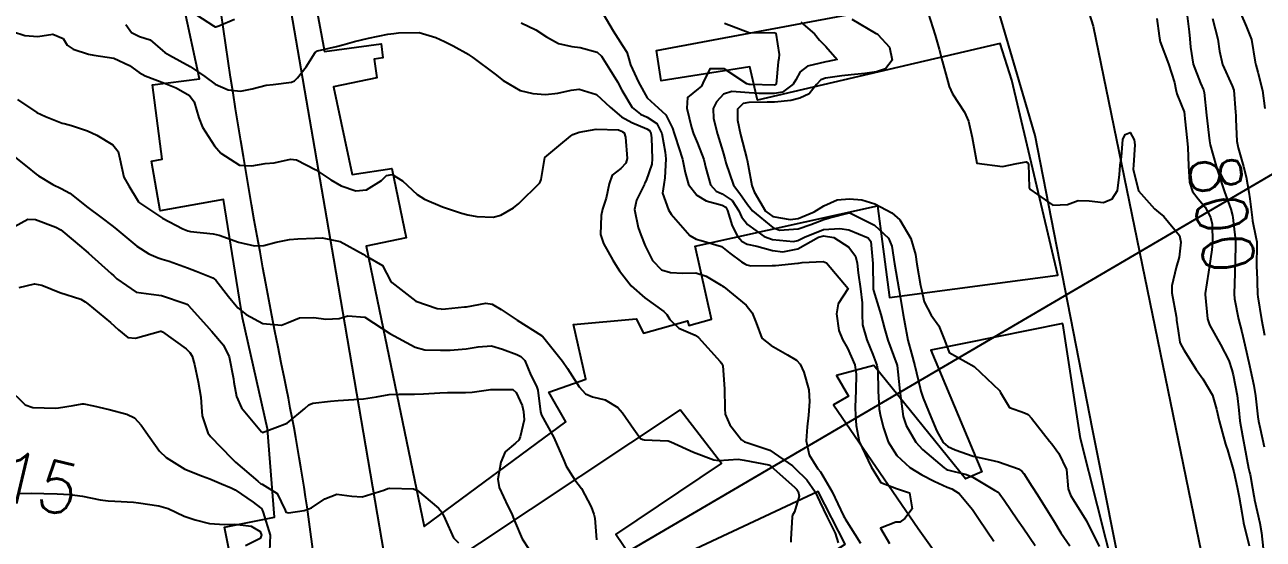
# Model space of a CAD drawing. Header units: metres. Extents: x 318500 to 325275, y 7408834 to 7428799.
# Drawn here: x 320926.9 to 321024.3, y 7424584.8 to 7424625.2 of the extents above; entities that cross this region are included whole.
import ezdxf
from ezdxf.enums import TextEntityAlignment as Align

# ---------------------------------------------------------------- set-up
doc = ezdxf.new("R2010")
doc.units = ezdxf.units.M
doc.header["$MEASUREMENT"] = 0
doc.layers.add('_TEXTO_CONGELA', color=45, linetype='Continuous', plot=False)
for name, color, linetype in [('Cotas', 45, 'Continuous'), ('Curvas de Nivel 1m', 11, 'Continuous'), ('Curvas de Nivel 5m', 15, 'Continuous'), ('Edificações', 30, 'Continuous'), ('Vias Primárias', 230, 'Continuous')]:
    doc.layers.add(name, color=color, linetype=linetype)
doc.styles.add('Style-STANDARD', font='STANDARD.shx')

msp = doc.modelspace()

# ---------------------------------------------------------------- linework, layer by layer
at = {"layer": '_TEXTO_CONGELA'}
msp.add_line((320546.987, 7424333.756), (321202.535, 7424717.328), dxfattribs=at)
at = {"layer": 'Curvas de Nivel 1m', "flags": 128}
for points, elevation in [([(320939.937, 7424626.285), (320941.719, 7424625.133), (320941.844, 7424625.056), (320941.919, 7424625.046), (320942.156, 7424625.126), (320943.387, 7424625.65)], 807), ([(320972.041, 7424626.637), (320973.162, 7424624.718), (320973.909, 7424623.563), (320974.238, 7424623.04), (320974.34, 7424622.703), (320974.542, 7424622.049), (320975.17, 7424620.691), (320975.852, 7424619.467), (320976.714, 7424618.667), (320977.299, 7424618.122), (320977.824, 7424617.074), (320977.958, 7424616.649), (320978.053, 7424616.411), (320978.63, 7424614.642), (320978.827, 7424613.587), (320979.103, 7424612.637), (320979.752, 7424611.822), (320980.495, 7424611.366), (320981.744, 7424611.028), (320982.02, 7424610.873), (320982.172, 7424610.594), (320982.524, 7424609.39), (320982.96, 7424608.581), (320983.303, 7424608.175), (320983.704, 7424607.967), (320984.476, 7424607.789), (320985.699, 7424607.458), (320986.506, 7424607.346), (320987.701, 7424607.588), (320989.333, 7424608.496), (320989.712, 7424608.614), (320990.516, 7424608.482), (320991.703, 7424607.727), (320992.244, 7424607.011), (320992.368, 7424606.46), (320992.437, 7424605.7), (320992.635, 7424604.455), (320992.759, 7424603.338), (320992.745, 7424602.453), (320992.796, 7424601.626), (320993.118, 7424600.447), (320993.593, 7424599.281), (320993.909, 7424598.435), (320993.98, 7424598.027), (320994.028, 7424596.433), (320994.099, 7424594.995), (320994.189, 7424594.43), (320994.424, 7424593.519), (320994.803, 7424592.42), (320995.484, 7424591.342), (320996.504, 7424590.4), (320997.464, 7424589.812), (320998.41, 7424589.326), (320999.455, 7424588.865), (320999.815, 7424588.716), (321000.392, 7424588.346), (321001.431, 7424587.095), (321001.956, 7424586.325), (321003.107, 7424584.6)], 806), ([(320997.946, 7424626.12), (320998.497, 7424624.381), (320998.817, 7424623.285), (320999.06, 7424622.373), (320999.507, 7424620.734), (320999.602, 7424620.364), (320999.861, 7424619.788), (321000.811, 7424618.345), (321001.118, 7424617.626), (321001.42, 7424616.336), (321001.79, 7424614.33), (321003.787, 7424614.06), (321004.936, 7424614.293), (321005.655, 7424614.419), (321005.791, 7424614.351), (321005.839, 7424614.279), (321005.892, 7424612.399), (321005.944, 7424612.277), (321007.752, 7424611.032), (321008.915, 7424611.076), (321009.758, 7424611.397), (321010.613, 7424611.361), (321011.756, 7424611.235), (321012.417, 7424611.533), (321012.85, 7424612.184), (321012.999, 7424613.399), (321013.066, 7424614.181), (321013.151, 7424614.828), (321013.276, 7424616.178), (321013.435, 7424616.567), (321013.829, 7424616.744), (321014.168, 7424616.167), (321014.221, 7424615.758), (321014.109, 7424614.167), (321014.088, 7424613.866), (321014.498, 7424612.163), (321015.749, 7424610.73), (321016.081, 7424610.481), (321016.501, 7424610.139), (321017.718, 7424608.651), (321017.84, 7424608.118), (321017.698, 7424606.923), (321017.468, 7424606.123), (321017.11, 7424604.687), (321017.13, 7424604.128), (321017.462, 7424602.293), (321017.478, 7424602.122), (321017.487, 7424601.98), (321017.62, 7424601.151), (321017.75, 7424600.257), (321017.798, 7424600.117), (321018.073, 7424599.643), (321019.043, 7424598.098), (321019.569, 7424597.375), (321020.321, 7424596.082), (321020.624, 7424594.994), (321020.833, 7424594.077), (321021.352, 7424592.222), (321021.399, 7424592.071), (321021.496, 7424591.79), (321021.988, 7424590.062), (321022.253, 7424588.854), (321022.412, 7424588.056), (321022.622, 7424586.862), (321022.753, 7424586.05), (321023.195, 7424584.241)], 802), ([(320934.815, 7424625.227), (320935.283, 7424624.589), (320935.911, 7424624.296), (320936.729, 7424624.019), (320937.707, 7424623.183), (320937.898, 7424623.018), (320938.255, 7424622.815), (320939.882, 7424621.931), (320941.037, 7424621.142), (320941.861, 7424620.534), (320942.879, 7424620.09), (320943.853, 7424619.998), (320944.777, 7424620.17), (320945.86, 7424620.445), (320946.424, 7424620.51), (320947.865, 7424620.684), (320948.102, 7424620.811), (320948.327, 7424621.043), (320949.026, 7424621.89), (320949.717, 7424623.023), (320949.901, 7424623.152), (320951.401, 7424623.509), (320951.906, 7424623.636), (320952.806, 7424623.884), (320953.912, 7424624.162), (320955.43, 7424624.462), (320955.916, 7424624.52), (320956.29, 7424624.563), (320957.917, 7424624.606), (320959.219, 7424624.207), (320959.91, 7424623.885), (320960.578, 7424623.551), (320961.807, 7424622.861), (320961.899, 7424622.802), (320962.119, 7424622.635), (320963.877, 7424621.31), (320964.504, 7424620.83), (320965.858, 7424620.034), (320966.84, 7424619.81), (320967.854, 7424619.736), (320968.804, 7424619.822), (320969.859, 7424620.052), (320970.482, 7424620.13), (320971.855, 7424619.718), (320972.929, 7424618.719), (320973.833, 7424617.97), (320974.642, 7424617.512), (320975.823, 7424617.013), (320976.027, 7424616.882), (320976.126, 7424616.675), (320976.178, 7424616.312), (320976.247, 7424614.673), (320976.204, 7424614.253), (320975.764, 7424612.962), (320975.67, 7424612.772), (320975.624, 7424612.681), (320975.012, 7424611.423), (320974.847, 7424610.689), (320975.129, 7424609.275), (320975.341, 7424608.684), (320975.697, 7424607.827), (320976.259, 7424606.671), (320976.96, 7424605.948), (320977.671, 7424605.732), (320978.637, 7424605.674), (320979.671, 7424605.715), (320980.491, 7424605.441), (320981.661, 7424604.728), (320981.743, 7424604.681), (320981.869, 7424604.597), (320983.639, 7424603.164), (320984.111, 7424602.565), (320984.414, 7424601.771), (320984.872, 7424600.557), (320985.601, 7424599.98), (320986.877, 7424599.245), (320987.585, 7424598.829), (320987.892, 7424598.515), (320988.176, 7424597.906), (320988.567, 7424596.505), (320988.622, 7424595.585), (320988.523, 7424594.505), (320988.425, 7424593.597), (320988.343, 7424592.507), (320988.595, 7424591.392), (320989.127, 7424590.495), (320989.28, 7424590.305), (320989.466, 7424590.054), (320990.404, 7424588.48), (320991.297, 7424586.596), (320991.357, 7424586.471), (320991.418, 7424586.365), (320992.626, 7424584.451)], 808), ([(320965.928, 7424625.367), (320967.077, 7424624.798), (320967.915, 7424624.246), (320968.868, 7424623.734), (320969.907, 7424623.503), (320970.569, 7424623.413), (320971.903, 7424623.057), (320972.246, 7424622.727), (320972.914, 7424621.69), (320973.517, 7424620.714), (320973.86, 7424620.057), (320974.675, 7424618.697), (320975.322, 7424618.175), (320975.833, 7424617.949), (320976.615, 7424617.456), (320977.002, 7424616.662), (320977.261, 7424615.195), (320977.308, 7424614.657), (320977.245, 7424613.181), (320977.145, 7424612.659), (320977.055, 7424611.962), (320977.526, 7424610.653), (320977.735, 7424610.321), (320979.2, 7424608.635), (320979.706, 7424608.35), (320980.082, 7424608.247), (320981.698, 7424607.772), (320982.349, 7424607.249), (320983.262, 7424606.576), (320983.531, 7424606.415), (320983.686, 7424606.329), (320983.994, 7424606.258), (320985.686, 7424606.269), (320985.95, 7424606.282), (320987.689, 7424606.457), (320987.744, 7424606.465), (320988.029, 7424606.515), (320989.691, 7424606.605), (320989.945, 7424606.487), (320991.66, 7424604.47), (320990.857, 7424603.263), (320990.73, 7424602.479), (320990.934, 7424601.16), (320991.198, 7424600.474), (320991.6, 7424599.785), (320992.173, 7424598.461), (320992.288, 7424597.741), (320992.267, 7424596.459), (320992.21, 7424595.133), (320992.226, 7424594.46), (320992.275, 7424593.703), (320992.52, 7424592.455), (320993.47, 7424590.44), (320994.238, 7424589.209), (320995.453, 7424588.753), (320996.493, 7424588.4), (320996.691, 7424587.138), (320996.115, 7424586.403), (320995.713, 7424586.11), (320995.415, 7424586.093), (320994.201, 7424585.635), (320994.903, 7424584.417)], 807), ([(320987.933, 7424625.403), (320988.994, 7424624.504), (320989.399, 7424623.982), (320989.91, 7424623.484), (320990.803, 7424622.481), (320990.066, 7424622.319), (320989.897, 7424622.3), (320988.445, 7424621.959), (320987.885, 7424621.515), (320987.528, 7424620.872), (320987.317, 7424620.528), (320986.496, 7424619.905), (320985.859, 7424619.794), (320984.626, 7424619.795), (320983.859, 7424619.845), (320982.496, 7424619.955), (320981.857, 7424619.741), (320981.301, 7424619.155), (320981.045, 7424618.612), (320981.068, 7424617.847), (320981.376, 7424616.607), (320981.799, 7424615.23), (320981.979, 7424614.597), (320982.03, 7424614.353), (320982.624, 7424612.587), (320983.12, 7424611.946), (320983.745, 7424611.077), (320984.133, 7424610.566), (320985.721, 7424609.259), (320986.247, 7424609.071), (320987.72, 7424609.155), (320988.72, 7424609.5), (320989.731, 7424609.908), (320990.194, 7424610.024), (320991.739, 7424610.425), (320991.779, 7424610.43), (320993.725, 7424609.444), (320994.821, 7424608.423), (320995.092, 7424607.807), (320995.305, 7424606.416), (320995.637, 7424604.433), (320995.641, 7424604.41), (320995.658, 7424604.308), (320995.985, 7424602.406), (320996.059, 7424601.972), (320996.355, 7424600.403), (320996.628, 7424599.367), (320996.906, 7424598.397), (320997.318, 7424596.628), (320997.369, 7424596.392), (320997.545, 7424595.863), (320997.983, 7424594.832), (320998.163, 7424594.38), (320998.634, 7424593.252), (320999.124, 7424592.366), (320999.495, 7424592.04), (321000.064, 7424591.778), (321001.485, 7424591.298), (321002.802, 7424590.995), (321003.478, 7424590.844), (321005.049, 7424590.286), (321005.311, 7424590.125), (321005.467, 7424589.932), (321006.117, 7424588.931), (321006.551, 7424588.263), (321007.429, 7424586.869), (321007.803, 7424586.246), (321008.392, 7424585.253), (321009.088, 7424584.233)], 804), ([(320991.938, 7424625.654), (320993.813, 7424624.551), (320993.921, 7424624.488), (320993.985, 7424624.439), (320994.919, 7424623.433), (320995.125, 7424622.422), (320994.589, 7424621.73), (320993.886, 7424621.499), (320992.968, 7424621.369), (320991.882, 7424621.262), (320991.169, 7424621.189), (320989.878, 7424621.015), (320989.493, 7424620.879), (320989.17, 7424620.501), (320988.58, 7424619.789), (320987.854, 7424619.448), (320987.137, 7424619.245), (320985.849, 7424619.12), (320985.294, 7424619.11), (320983.848, 7424619.084), (320983.395, 7424619.028), (320982.947, 7424618.583), (320982.943, 7424617.695), (320983.186, 7424616.58), (320983.691, 7424614.672), (320983.712, 7424614.571), (320983.784, 7424614.147), (320984.086, 7424612.567), (320984.258, 7424612.062), (320985.153, 7424610.556), (320985.734, 7424610.134), (320987.089, 7424609.888), (320987.732, 7424609.974), (320988.975, 7424610.501), (320989.745, 7424610.975), (320990.796, 7424611.433), (320991.751, 7424611.533), (320992.743, 7424611.444), (320993.75, 7424611.125), (320995.102, 7424610.42), (320995.732, 7424609.863), (320996.576, 7424608.401), (320996.944, 7424607.151), (320997.07, 7424606.396), (320997.359, 7424604.699), (320997.412, 7424604.392), (320997.645, 7424603.413), (320998.192, 7424602.382), (320998.778, 7424601.529), (320999.262, 7424600.365), (320999.596, 7424599.447), (321001.58, 7424598.33), (321003.552, 7424596.466), (321003.651, 7424596.308), (321004.346, 7424595.105), (321005.534, 7424594.709), (321005.825, 7424594.567), (321006.09, 7424594.272), (321007.503, 7424592.476), (321007.676, 7424592.248), (321008.228, 7424591.504), (321008.823, 7424590.236), (321008.967, 7424588.723), (321009.152, 7424588.233), (321009.443, 7424587.754), (321010.402, 7424586.215), (321011.39, 7424584.2)], 803), ([(321015.945, 7424625.69), (321016.123, 7424624.338), (321016.137, 7424624.147), (321016.211, 7424623.86), (321016.857, 7424622.136), (321017.341, 7424620.665), (321017.446, 7424620.126), (321017.518, 7424619.777), (321017.858, 7424618.939), (321018.083, 7424618.348), (321018.124, 7424618.116), (321018.153, 7424617.808), (321018.317, 7424616.113), (321018.372, 7424615.551), (321018.426, 7424614.11), (321018.507, 7424612.839), (321018.751, 7424612.105), (321019.188, 7424611.526), (321019.752, 7424610.863), (321020.163, 7424610.086), (321020.281, 7424609.536), (321020.306, 7424608.084), (321020.269, 7424607.52), (321020.066, 7424606.086), (321020.014, 7424605.758), (321019.747, 7424604.089), (321019.742, 7424604.006), (321019.935, 7424602.087), (321020.09, 7424601.62), (321020.944, 7424600.077), (321021.591, 7424598.821), (321021.847, 7424598.066), (321021.941, 7424597.698), (321022.263, 7424596.059), (321022.378, 7424594.897), (321022.458, 7424594.056), (321022.677, 7424592.888), (321022.842, 7424592.05), (321023.163, 7424590.356), (321023.234, 7424590.044), (321023.275, 7424589.85), (321023.457, 7424588.788), (321023.573, 7424588.16), (321023.592, 7424588.038), (321023.625, 7424587.86), (321024.036, 7424586.031), (321024.171, 7424585.267), (321024.309, 7424584.026)], 801), ([(321020.326, 7424625.706), (321020.729, 7424624.082), (321020.867, 7424623.129), (321021.107, 7424622.078), (321021.875, 7424620.408), (321021.988, 7424620.068), (321022.134, 7424618.347), (321022.142, 7424618.066), (321022.15, 7424617.761), (321022.246, 7424616.064), (321022.34, 7424615.534), (321022.766, 7424614.055), (321022.97, 7424613.24), (321023.171, 7424612.049), (321023.245, 7424611.531), (321023.435, 7424610.045), (321023.474, 7424609.782), (321023.717, 7424608.515), (321023.802, 7424608.129), (321023.809, 7424608.039), (321023.792, 7424606.139), (321023.788, 7424606.039), (321023.794, 7424605.933), (321023.856, 7424604.037), (321023.877, 7424603.816), (321024.164, 7424602.032), (321024.402, 7424600.813)], 799), ([(321022.541, 7424626.061), (321022.973, 7424625.087), (321023.384, 7424624.048), (321023.677, 7424622.27), (321023.718, 7424622.043), (321023.892, 7424621.485), (321024.262, 7424620.034), (321024.441, 7424618.616)], 798), ([(320925.913, 7424624.689), (320926.876, 7424624.365), (320927.91, 7424624.292), (320929.079, 7424624.47), (320929.908, 7424624.123), (320930.212, 7424623.595), (320930.676, 7424623.278), (320931.895, 7424622.904), (320932.321, 7424622.828), (320933.89, 7424622.58), (320935.106, 7424621.997), (320935.874, 7424621.46), (320936.349, 7424621.203), (320937.861, 7424620.609), (320938.782, 7424620.245), (320939.847, 7424619.644), (320940.214, 7424619.154), (320940.567, 7424617.889), (320940.862, 7424617.144), (320941.799, 7424615.7), (320942.3, 7424615.122), (320943.776, 7424614.177), (320944.742, 7424614.124), (320945.778, 7424614.299), (320946.489, 7424614.36), (320947.784, 7424614.639), (320948.249, 7424614.577), (320949.772, 7424613.792), (320950.947, 7424613.008), (320951.755, 7424612.548), (320952.916, 7424612.147), (320953.753, 7424612.221), (320954.929, 7424612.952), (320955.344, 7424613.368), (320955.768, 7424613.444), (320956.593, 7424612.932), (320957.75, 7424611.87), (320958.337, 7424611.502), (320959.74, 7424610.89), (320961.248, 7424610.383), (320961.731, 7424610.254), (320962.437, 7424610.145), (320963.729, 7424610.078), (320964.327, 7424610.235), (320965.319, 7424610.816), (320965.743, 7424611.155), (320967.389, 7424612.786), (320967.512, 7424613.036), (320967.79, 7424614.78), (320968.889, 7424615.684), (320969.815, 7424616.444), (320970.006, 7424616.568), (320970.503, 7424616.75), (320971.823, 7424616.987), (320973.578, 7424616.957), (320973.821, 7424616.834), (320973.904, 7424616.792), (320974.026, 7424616.707), (320974.149, 7424616.371), (320974.256, 7424614.703), (320974.151, 7424614.338), (320973.778, 7424613.895), (320973.086, 7424613.395), (320972.862, 7424612.713), (320972.611, 7424611.579), (320972.337, 7424610.721), (320972.233, 7424610.222), (320972.167, 7424608.723), (320972.404, 7424608.015), (320973.147, 7424606.708), (320973.339, 7424606.368), (320973.672, 7424605.866), (320974.585, 7424604.691), (320975.646, 7424603.733), (320977.147, 7424602.657), (320977.397, 7424602.423), (320977.624, 7424602.034), (320978.339, 7424601.361), (320979.612, 7424600.802), (320979.889, 7424600.617), (320981.582, 7424598.741), (320981.701, 7424598.598), (320981.784, 7424598.39), (320981.931, 7424596.594), (320981.96, 7424595.02), (320981.986, 7424594.593), (320982.351, 7424593.753), (320983.257, 7424592.574), (320983.498, 7424592.428), (320983.693, 7424592.371), (320985.488, 7424591.754), (320987.275, 7424590.522), (320987.468, 7424590.355), (320988.393, 7424589.44), (320989.053, 7424588.496), (320989.438, 7424587.692), (320990.012, 7424586.484), (320990.641, 7424585.238), (320990.863, 7424584.475)], 809), ([(320925.786, 7424615.056), (320927.055, 7424614.043), (320927.762, 7424613.47), (320927.966, 7424613.317), (320929.094, 7424612.641), (320929.75, 7424612.338), (320930.431, 7424611.963), (320931.313, 7424611.266), (320931.735, 7424610.93), (320932.969, 7424610), (320933.713, 7424609.438), (320933.954, 7424609.236), (320935.689, 7424607.798), (320936.642, 7424607.196), (320937.375, 7424606.883), (320937.676, 7424606.79), (320938.229, 7424606.62), (320939.669, 7424606.099), (320940.351, 7424605.834), (320941.662, 7424605.306), (320941.776, 7424605.243), (320941.899, 7424605.126), (320942.908, 7424603.844), (320943.498, 7424603.102), (320943.628, 7424602.962), (320944.283, 7424602.43), (320945.61, 7424601.722), (320947.071, 7424601.595), (320947.611, 7424601.801), (320948.492, 7424602.161), (320949.618, 7424602.198), (320950.552, 7424602.074), (320951.617, 7424602.111), (320952.289, 7424602.321), (320953.619, 7424602.229), (320955.6, 7424600.94), (320957.589, 7424599.851), (320958.341, 7424599.662), (320959.587, 7424599.625), (320960.341, 7424599.632), (320961.589, 7424599.726), (320962.543, 7424599.898), (320963.591, 7424599.968), (320964.473, 7424599.711), (320965.585, 7424599.274), (320965.899, 7424599.121), (320966.226, 7424598.8), (320966.691, 7424597.665), (320967.132, 7424596.786), (320967.233, 7424596.471), (320967.45, 7424594.781), (320967.526, 7424594.512), (320968.499, 7424592.77), (320969.324, 7424590.91), (320969.373, 7424590.761), (320969.467, 7424590.507), (320970.146, 7424589.439), (320970.673, 7424588.742), (320971.429, 7424587.299), (320971.647, 7424586.727), (320971.736, 7424586.404), (320971.863, 7424584.723)], 811), ([(320926.076, 7424609.336), (320927.122, 7424609.923), (320927.719, 7424609.89), (320929.31, 7424609.296), (320929.707, 7424609.073), (320930.695, 7424608.275), (320931.683, 7424607.443), (320931.89, 7424607.258), (320933.664, 7424605.66), (320933.883, 7424605.458), (320934.127, 7424605.233), (320935.645, 7424604.197), (320936.821, 7424604.014), (320937.641, 7424603.921), (320939.493, 7424603.301), (320939.631, 7424603.239), (320939.742, 7424603.158), (320941.18, 7424601.563), (320941.565, 7424601.131), (320941.583, 7424601.113), (320941.6, 7424601.091), (320942.498, 7424600.025), (320942.961, 7424599.109), (320943.293, 7424597.365), (320943.329, 7424597.103), (320943.533, 7424595.985), (320943.917, 7424595.096), (320945.501, 7424593.211), (320945.586, 7424593.164), (320947.508, 7424593.89), (320948.91, 7424595.029), (320949.22, 7424595.329), (320949.527, 7424595.462), (320950.933, 7424595.602), (320951.53, 7424595.667), (320952.755, 7424595.759), (320953.532, 7424595.798), (320954.535, 7424595.955), (320955.538, 7424596.138), (320956.308, 7424596.163), (320957.539, 7424596.158), (320958.251, 7424596.197), (320959.541, 7424596.267), (320960.129, 7424596.294), (320961.542, 7424596.301), (320962.065, 7424596.332), (320963.545, 7424596.53), (320965.266, 7424596.535), (320965.545, 7424596.306), (320966, 7424595.269), (320966.119, 7424594.801), (320966.17, 7424594.15), (320965.857, 7424592.805), (320965.742, 7424592.561), (320965.493, 7424592.319), (320964.681, 7424591.623), (320964.326, 7424590.827), (320964.104, 7424589.478), (320964.189, 7424588.829), (320964.885, 7424587.361), (320965.165, 7424586.814), (320965.411, 7424586.217), (320966.005, 7424584.801), (320966.547, 7424583.958)], 812), ([(320926.44, 7424604.54), (320927.653, 7424604.848), (320928.219, 7424604.744), (320929.643, 7424604.16), (320931.28, 7424603.621), (320931.632, 7424603.417), (320931.833, 7424603.258), (320933.609, 7424601.811), (320934.239, 7424601.23), (320934.99, 7424600.615), (320935.593, 7424600.558), (320937.546, 7424601.127), (320937.6, 7424601.131), (320937.714, 7424601.063), (320939.586, 7424599.717), (320939.87, 7424599.443), (320940.042, 7424599.153), (320940.229, 7424598.491), (320940.518, 7424597.145), (320940.732, 7424595.942), (320940.777, 7424595.141), (320940.826, 7424594.453), (320941.267, 7424593.133), (320941.496, 7424592.834), (320943.165, 7424591.105), (320943.466, 7424590.831), (320945.212, 7424589.314), (320945.441, 7424589.124), (320945.551, 7424589.078), (320946.74, 7424588.368), (320947.367, 7424587.051), (320947.418, 7424586.899), (320947.616, 7424586.848), (320948.862, 7424587.028), (320949.422, 7424587.234), (320950.49, 7424587.949), (320951.433, 7424588.294), (320952.605, 7424588.155), (320953.431, 7424588.089), (320955.129, 7424588.628), (320955.447, 7424588.749), (320955.609, 7424588.777), (320957.447, 7424588.724), (320957.769, 7424588.591), (320959.425, 7424587.212), (320959.676, 7424586.886), (320959.953, 7424586.34), (320960.615, 7424584.872), (320960.991, 7424584.471)], 813), ([(320925.54, 7424596.665), (320926.901, 7424595.326), (320927.518, 7424595.111), (320929.289, 7424595.065), (320929.518, 7424595.082), (320930.694, 7424595.272), (320931.386, 7424595.398), (320931.522, 7424595.395), (320932.274, 7424595.252), (320933.517, 7424594.953), (320934.9, 7424594.606), (320935.511, 7424594.297), (320936.029, 7424593.726), (320936.405, 7424593.196), (320937.478, 7424591.697), (320938, 7424591.175), (320939.457, 7424590.274), (320940.863, 7424589.724), (320941.446, 7424589.522), (320942.361, 7424589.116), (320943.124, 7424588.792), (320943.435, 7424588.638), (320944.837, 7424587.675), (320945.422, 7424587.236), (320945.506, 7424587.164), (320945.548, 7424587.078), (320945.639, 7424586.854), (320946.177, 7424585.068), (320946.134, 7424583.825)], 814)]:
    msp.add_lwpolyline(points, dxfattribs=dict(at, elevation=elevation))
at = {"layer": 'Curvas de Nivel 5m', "flags": 128}
for points, elevation in [([(321018.297, 7424626.115), (321018.48, 7424624.656), (321018.53, 7424624.111), (321018.594, 7424623.436), (321018.81, 7424622.106), (321019.372, 7424620.604), (321019.603, 7424620.094), (321019.659, 7424619.884), (321019.85, 7424618.09), (321020.073, 7424616.087), (321020.131, 7424615.771), (321020.607, 7424614.082), (321021.001, 7424612.854), (321021.267, 7424612.075), (321021.75, 7424610.708), (321021.895, 7424610.22), (321021.919, 7424610.067), (321022.098, 7424608.446), (321022.119, 7424608.064), (321022.092, 7424606.462), (321022.085, 7424606.064), (321022.077, 7424605.671), (321022.026, 7424604.065), (321022.052, 7424603.666), (321022.37, 7424602.059), (321022.619, 7424601.054), (321022.853, 7424600.051), (321023.223, 7424598.408), (321023.305, 7424598.044), (321023.562, 7424596.849), (321023.692, 7424596.038), (321023.883, 7424594.384), (321023.947, 7424594.034), (321024.074, 7424593.479), (321024.386, 7424592.027)], 800), ([(320981.931, 7424625.325), (320983.92, 7424624.57), (320985.876, 7424624.595), (320985.921, 7424624.584), (320985.952, 7424624.55), (320986.221, 7424622.863), (320986.194, 7424622.546), (320986.151, 7424622.291), (320985.998, 7424620.548), (320985.937, 7424620.481), (320985.869, 7424620.47), (320983.935, 7424620.503), (320983.869, 7424620.512), (320983.693, 7424620.573), (320981.887, 7424621.746), (320980.772, 7424621.732), (320980.231, 7424620.625), (320980.107, 7424620.386), (320979.863, 7424620.169), (320979.003, 7424619.488), (320978.968, 7424618.639), (320979.331, 7424617.129), (320979.498, 7424616.633), (320979.809, 7424615.894), (320980.297, 7424614.622), (320980.462, 7424613.937), (320980.814, 7424612.614), (320981.278, 7424612.13), (320981.753, 7424611.911), (320982.54, 7424611.38), (320983.042, 7424610.58), (320983.255, 7424610.099), (320983.724, 7424609.506), (320985.053, 7424608.557), (320985.708, 7424608.335), (320987.357, 7424608.176), (320987.707, 7424608.244), (320988.226, 7424608.512), (320989.719, 7424609.098), (320991, 7424609.198), (320991.719, 7424609.094), (320993.242, 7424608.447), (320993.44, 7424608.176), (320993.583, 7424606.442), (320993.626, 7424604.475), (320993.629, 7424604.44), (320993.658, 7424604.311), (320994.221, 7424602.431), (320994.511, 7424601.319), (320994.767, 7424600.423), (320995.494, 7424598.499), (320995.522, 7424598.411), (320995.573, 7424597.91), (320995.722, 7424596.408), (320995.742, 7424596.214), (320995.978, 7424594.406), (320996.216, 7424593.706), (320996.972, 7424592.395), (320997.491, 7424591.804), (320999.199, 7424590.364), (320999.366, 7424590.258), (320999.469, 7424590.222), (321000.972, 7424589.845), (321001.463, 7424589.629), (321003.159, 7424588.607), (321003.451, 7424588.449), (321003.533, 7424588.391), (321003.6, 7424588.308), (321003.922, 7424587.824), (321004.969, 7424586.287), (321005.411, 7424585.659), (321006.363, 7424584.265)], 805), ([(320926.292, 7424619.335), (320927.83, 7424618.321), (320928.518, 7424618), (320929.822, 7424617.482), (320929.965, 7424617.432), (320930.564, 7424617.279), (320931.814, 7424616.86), (320932.533, 7424616.528), (320933.798, 7424615.766), (320934.227, 7424615.233), (320934.344, 7424614.669), (320934.664, 7424613.226), (320935.066, 7424612.533), (320935.742, 7424611.417), (320935.818, 7424611.286), (320935.904, 7424611.208), (320937.722, 7424609.993), (320939.312, 7424609.164), (320939.708, 7424609.005), (320939.903, 7424608.962), (320941.705, 7424608.779), (320942.171, 7424608.655), (320943.695, 7424608.105), (320944.946, 7424607.832), (320945.692, 7424607.858), (320946.653, 7424608.108), (320947.699, 7424608.326), (320948.362, 7424608.378), (320949.701, 7424608.432), (320950.265, 7424608.451), (320951.698, 7424608.175), (320953.486, 7424607.17), (320953.681, 7424607.037), (320953.721, 7424607.01), (320953.837, 7424606.968), (320955.011, 7424606.288), (320955.661, 7424605.079), (320955.746, 7424604.939), (320957.638, 7424603.474), (320959.327, 7424602.895), (320959.63, 7424602.861), (320959.659, 7424602.86), (320959.988, 7424602.885), (320961.476, 7424603.019), (320961.633, 7424603.04), (320963.155, 7424603.327), (320963.636, 7424603.249), (320964.351, 7424602.829), (320965.618, 7424601.982), (320967.517, 7424600.781), (320967.567, 7424600.748), (320967.599, 7424600.722), (320969.168, 7424598.764), (320969.571, 7424598.173), (320970.504, 7424596.746), (320970.995, 7424596.189), (320971.542, 7424595.943), (320972.541, 7424595.716), (320973.534, 7424595.107), (320973.903, 7424594.696), (320974.797, 7424593.401), (320975.323, 7424592.682), (320975.499, 7424592.589), (320975.609, 7424592.567), (320977.498, 7424592.495), (320977.714, 7424592.43), (320979.485, 7424591.606), (320981.089, 7424590.99), (320981.475, 7424590.954), (320982.996, 7424591.058), (320983.476, 7424590.987), (320985.402, 7424590.61), (320985.471, 7424590.587), (320985.539, 7424590.539), (320987.453, 7424588.827), (320987.608, 7424588.674), (320987.711, 7424588.516), (320987.806, 7424588.153), (320987.426, 7424586.906), (320987.284, 7424586.659), (320987.249, 7424586.522), (320987.147, 7424584.769), (320987.134, 7424584.523)], 810), ([(320926.474, 7424588.368), (320927.431, 7424588.378), (320928.373, 7424588.358), (320929.431, 7424588.34), (320930.43, 7424588.275), (320931.429, 7424588.147), (320932.803, 7424587.87), (320933.425, 7424587.774), (320933.956, 7424587.763), (320935.425, 7424587.678), (320935.833, 7424587.613), (320937.422, 7424587.384), (320938.151, 7424587.173), (320939.411, 7424586.572), (320940.274, 7424586.28), (320941.403, 7424586.001), (320942.602, 7424585.912), (320943.403, 7424585.949), (320944.698, 7424585.789), (320945.394, 7424585.37), (320945.506, 7424585.078), (320945.387, 7424584.809), (320944.24, 7424584.232)], 815)]:
    msp.add_lwpolyline(points, dxfattribs=dict(at, elevation=elevation))
at = {"layer": 'Edificações'}
for points in [[(320948.531, 7424633.39), (320950.464, 7424623.091), (320954.902, 7424623.696), (320955.052, 7424622.596), (320954.373, 7424622.504), (320954.575, 7424621.029), (320951.16, 7424620.314), (320952.623, 7424613.443), (320955.753, 7424613.911), (320956.887, 7424608.463), (320953.738, 7424607.808), (320954.612, 7424603.605), (320958.298, 7424585.752), (320969.445, 7424593.993), (320968.106, 7424596.316), (320971.027, 7424597.338), (320970.048, 7424601.64), (320974.975, 7424602.093), (320975.56, 7424600.962), (320979.014, 7424601.923), (320979.115, 7424601.562), (320980.905, 7424602.061), (320979.621, 7424607.812), (320993.97, 7424610.974), (320994.896, 7424603.77), (321008.152, 7424605.517), (321004.542, 7424620.845), (321003.602, 7424623.724), (320984.517, 7424619.28), (320983.909, 7424621.894), (320976.953, 7424620.811), (320976.584, 7424623.182), (320998.856, 7424627.383)], [(320943.54, 7424580.986), (320942.592, 7424585.713), (320946.513, 7424586.5), (320945.961, 7424593.443), (320943.995, 7424602.154), (320942.508, 7424611.464), (320937.529, 7424610.583), (320936.838, 7424614.485), (320937.677, 7424614.634), (320936.934, 7424620.48), (320940.611, 7424620.948), (320939.392, 7424626.672)]]:
    msp.add_lwpolyline(points, dxfattribs=at)
for points in [[(321008.557, 7424601.725), (320998.15, 7424599.622), (321002.167, 7424590.054), (321000.889, 7424589.517), (320993.683, 7424598.421), (320990.73, 7424597.632), (320991.692, 7424596.02), (320990.509, 7424595.315), (320997.153, 7424585.613), (321003.956, 7424576.128), (321011.683, 7424564.901), (321015.602, 7424567.599), (321012.848, 7424579.918), (321005.606, 7424576.955), (321003.717, 7424580.522), (321006.224, 7424581.379), (321006.841, 7424579.574), (321012.611, 7424582.099), (321009.932, 7424592.681)], [(320978.434, 7424594.943), (320958.749, 7424581.857), (320965.702, 7424573.211), (320971.257, 7424576.167), (320975.404, 7424570.961), (320975.917, 7424568.78), (320975.831, 7424567.088), (320975.624, 7424563.943), (320974.946, 7424560.623), (320973.912, 7424557.809), (320982.885, 7424550.892), (320987.002, 7424559.74), (320991.005, 7424560.234), (320990.115, 7424569.242), (320986.842, 7424569.517), (320985.107, 7424572.25), (320993.216, 7424574.15), (320989.289, 7424583.006), (320991.426, 7424584.366), (320989.288, 7424588.518), (320975.463, 7424582.043), (320973.389, 7424585.129), (320981.699, 7424590.714)]]:
    msp.add_lwpolyline(points, close=True, dxfattribs=at)
at = {"layer": 'Vias Primárias'}
for points in [[(320847.495, 7424714.295, -0.02148), (320898.689, 7424697.213, -0.016568), (320946.481, 7424677.112, 0.021634), (320968.169, 7424668.247, -0.119261), (320989.53, 7424654.186, -0.075795), (321005.282, 7424638.424), (321007.176, 7424635.879), (321008.435, 7424632.987), (321010.933, 7424625.091), (321024.692, 7424558.1, 0.251933), (321034.592, 7424546.254, 0.124923), (321048.625, 7424544.384), (321080.701, 7424551.728, 0.170016), (321107.48, 7424568.587), (321135.727, 7424593.976), (321146.379, 7424601.82), (321150.734, 7424604.41, -0.110904), (321167.175, 7424609.78), (321201.661, 7424617.874, 0.085974), (321221.849, 7424626.458, -0.02468)], [(321217.71, 7424617.147, -0.123232), (321205.93, 7424612.914), (321161.276, 7424602.8, 0.163541), (321141.699, 7424590.879, -0.04076), (321114.163, 7424563.105, -0.078509), (321087.121, 7424546.468, -0.083182), (321052.687, 7424538.448, -0.071826), (321032.635, 7424540.066, -0.168034), (321026.686, 7424543.77, 0.001885), (321022.259, 7424549.193, -0.178933), (321016.249, 7424566.492), (321010.882, 7424593.408), (321006.356, 7424616.504), (321002.183, 7424630.809, 0.183577), (320996.26, 7424638.651, 0.106047), (320956.848, 7424667.109, 0.45469), (320942.679, 7424664.772), (320945.382, 7424640.476), (320951.154, 7424606.834), (320956.928, 7424573.066, -0.148837), (320954.499, 7424553.914, 0.047026), (320945.453, 7424527.305, 0.072661), (320943.027, 7424500, 0.033477), (320945.108, 7424483.213, -1.414823)]]:
    msp.add_lwpolyline(points, format="xyb", dxfattribs=at)
msp.add_lwpolyline([(320920.887, 7424532.833), (320940.174, 7424542.734, 0.089656), (320948.741, 7424555.45, -0.008467), (320950.548, 7424572.412, 0.03832), (320947.302, 7424597.387, -0.019676), (320940.811, 7424637.418, 0.014564), (320934.126, 7424671.521, 0.331963), (320927.784, 7424679.72, 0.025725), (320883.989, 7424696.233, 0.45734), (320878.956, 7424682.784), (320883.44, 7424651.591), (320890.029, 7424616.36), (320895.519, 7424584.153), (320900.281, 7424554.686), (320904.857, 7424540.037, 0.38611)], format="xyb", close=True, dxfattribs=at)

# ---------------------------------------------------------------- texts
at = {"layer": 'Cotas', "style": 'Style-STANDARD'}
for s, rotation, p in [('800', 278.85356, (321021.062, 7424610.338, 800)), ('815', 346.56507, (320926.499, 7424589.551, 815))]:
    msp.add_text(s, height=4, rotation=rotation, dxfattribs=at).set_placement(p, align=Align.MIDDLE_CENTER)

doc.saveas('drawing.dxf')
